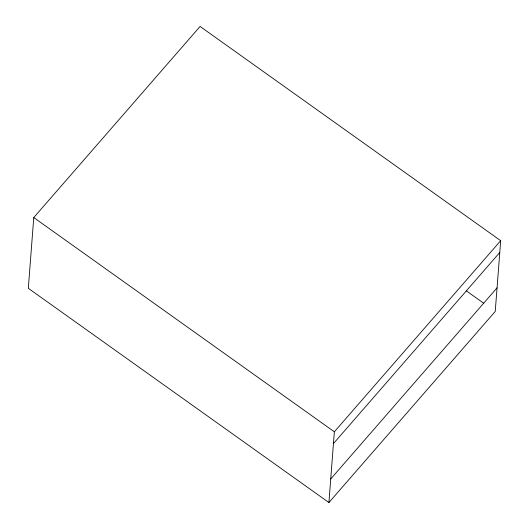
<?xml version="1.0" encoding="UTF-8"?>
<svg xmlns="http://www.w3.org/2000/svg" width="529" height="529" viewBox="0 0 529 529"><rect width="100%" height="100%" fill="white"/><g stroke="black" fill="none" stroke-linecap="round" stroke-linejoin="round"><path stroke-width="0.79" d="M33.763 217.558L28.321 288.312L328.912 502.55L495.237 311.442L500.679 240.688L200.088 26.45L33.763 217.558L334.354 431.796L328.912 502.55M334.354 431.796L500.679 240.688M333.449 443.586L499.773 252.478M330.731 478.963L497.048 287.855M466.32 290.831L483.804 303.296"/></g></svg>
